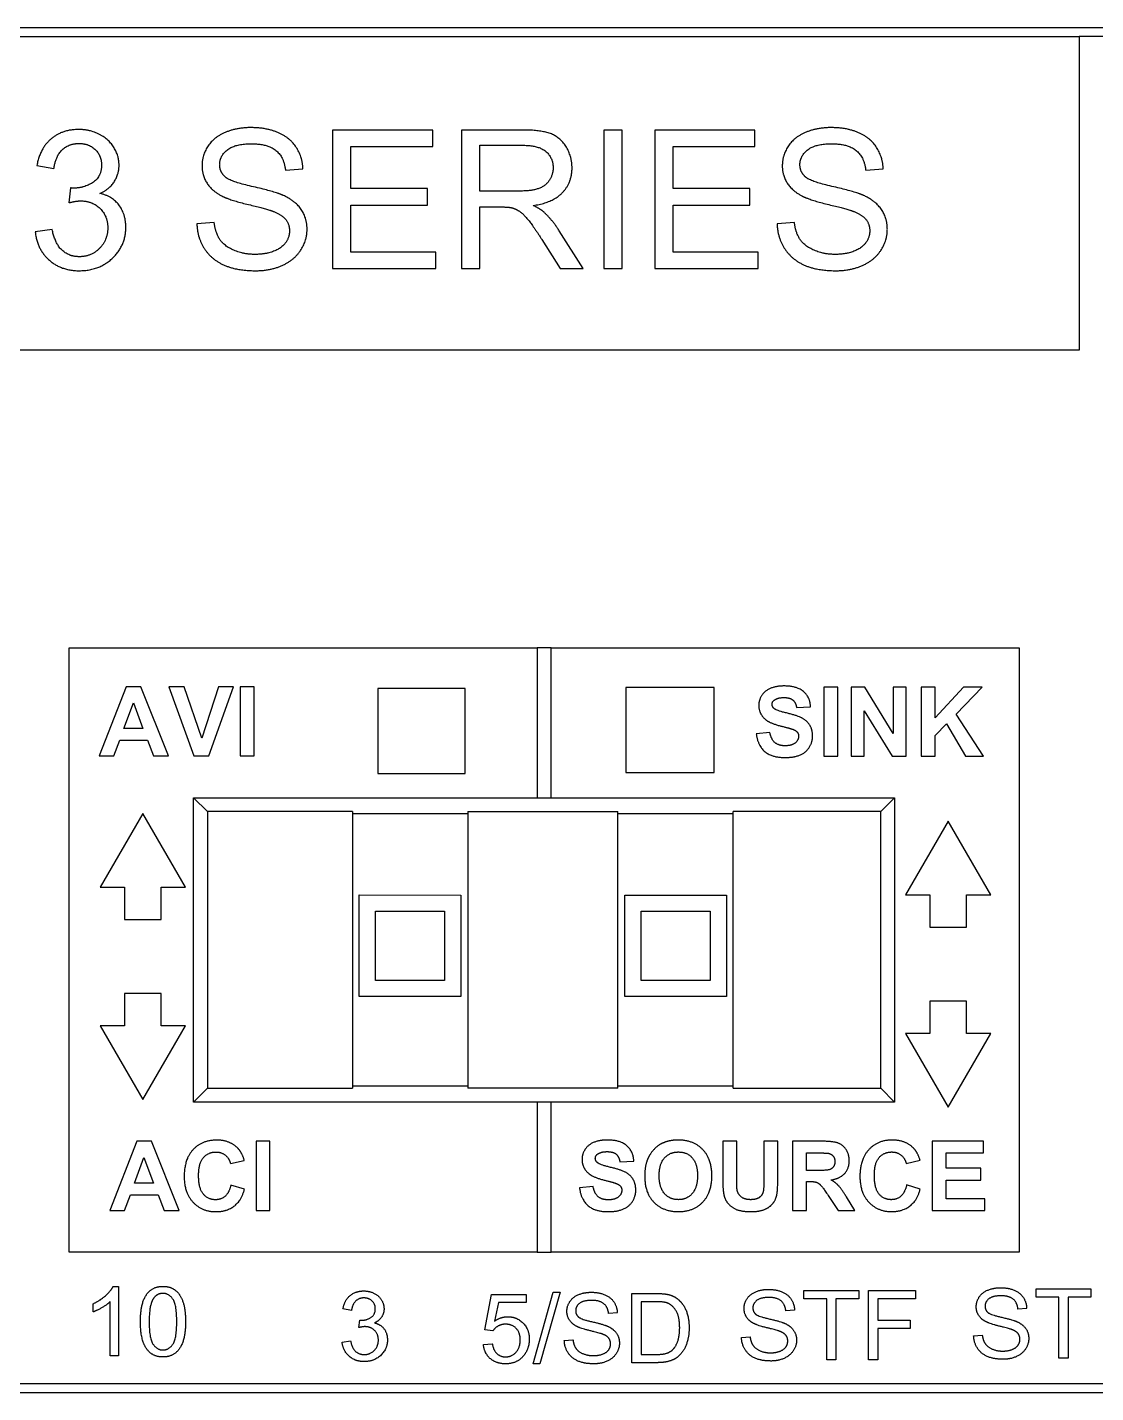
# Model space of a CAD drawing. Header units: millimetres. Extents: x -1721 to 4288, y -273 to 2028.
# Drawn here: x 125.51 to 144.04, y 1260.7 to 1284.38 of the extents above; entities that cross this region are included whole.
import ezdxf

# ---------------------------------------------------------------- set-up
doc = ezdxf.new("R2010")
doc.units = ezdxf.units.MM
doc.header["$LTSCALE"] = 5
doc.header["$MEASUREMENT"] = 0
doc.layers.add('圖框', color=7, linetype='CONTINUOUS')

msp = doc.modelspace()

# ---------------------------------------------------------------- linework, layer by layer
at = {"layer": '圖框'}
for p, q in [((115.193, 1284.377), (147.193, 1284.377)), ((118.153, 1284.217), (143.753, 1284.217)), ((147.033, 1284.217), (143.753, 1284.217)), ((143.753, 1284.217), (143.753, 1278.777)), ((132.54, 1282.596), (130.802, 1282.596)), ((130.802, 1282.596), (130.802, 1280.196)), ((132.54, 1282.312), (132.54, 1282.596)), ((134.102, 1282.596), (133.038, 1282.596)), ((133.038, 1282.596), (133.038, 1280.196)), ((135.827, 1282.596), (135.509, 1282.596)), ((135.509, 1282.596), (135.509, 1280.196)), ((135.827, 1280.196), (135.827, 1282.596)), ((138.13, 1282.596), (136.393, 1282.596)), ((136.393, 1282.596), (136.393, 1280.196)), ((138.13, 1282.312), (138.13, 1282.596)), ((131.121, 1282.312), (132.54, 1282.312)), ((131.121, 1281.579), (131.121, 1282.312)), ((133.356, 1281.537), (133.356, 1282.331)), ((133.356, 1282.331), (134.115, 1282.331)), ((136.711, 1282.312), (138.13, 1282.312)), ((136.711, 1281.579), (136.711, 1282.312)), ((125.675, 1281.983), (125.969, 1281.93)), ((129.986, 1281.897), (130.29, 1281.921)), ((140.051, 1281.897), (140.355, 1281.921)), ((126.258, 1281.592), (126.227, 1281.334)), ((132.45, 1281.579), (131.121, 1281.579)), ((132.45, 1281.295), (132.45, 1281.579)), ((138.041, 1281.579), (136.711, 1281.579)), ((138.041, 1281.295), (138.041, 1281.579)), ((134.038, 1281.537), (133.356, 1281.537)), ((131.121, 1281.295), (132.45, 1281.295)), ((131.121, 1280.479), (131.121, 1281.295)), ((133.356, 1281.262), (133.724, 1281.262)), ((133.356, 1280.196), (133.356, 1281.262)), ((136.711, 1281.295), (138.041, 1281.295)), ((136.711, 1280.479), (136.711, 1281.295)), ((125.94, 1280.871), (125.646, 1280.832)), ((128.75, 1280.993), (128.45, 1280.968)), ((138.814, 1280.993), (138.514, 1280.968)), ((134.435, 1280.695), (134.754, 1280.196)), ((135.15, 1280.196), (134.735, 1280.849)), ((132.595, 1280.479), (131.121, 1280.479)), ((132.595, 1280.196), (132.595, 1280.479)), ((138.185, 1280.479), (136.711, 1280.479)), ((138.185, 1280.196), (138.185, 1280.479)), ((130.802, 1280.196), (132.595, 1280.196)), ((133.038, 1280.196), (133.356, 1280.196)), ((134.754, 1280.196), (135.15, 1280.196)), ((135.509, 1280.196), (135.827, 1280.196)), ((136.393, 1280.196), (138.185, 1280.196)), ((143.753, 1278.777), (118.153, 1278.777)), ((126.233, 1263.137), (126.233, 1273.617)), ((126.233, 1273.617), (134.353, 1273.617)), ((134.593, 1273.617), (134.353, 1273.617)), ((134.353, 1273.617), (134.353, 1271.017)), ((134.593, 1271.017), (134.593, 1273.617)), ((134.593, 1273.617), (142.713, 1273.617)), ((142.713, 1273.617), (142.713, 1263.137)), ((127.222, 1272.94), (126.755, 1271.74)), ((127.48, 1272.94), (127.222, 1272.94)), ((127.959, 1271.74), (127.48, 1272.94)), ((127.966, 1272.94), (128.395, 1271.74)), ((128.229, 1272.94), (127.966, 1272.94)), ((128.533, 1272.051), (128.229, 1272.94)), ((128.827, 1272.94), (128.533, 1272.051)), ((128.655, 1271.74), (129.084, 1272.94)), ((129.084, 1272.94), (128.827, 1272.94)), ((129.199, 1272.94), (129.199, 1271.74)), ((129.442, 1272.94), (129.199, 1272.94)), ((129.442, 1271.74), (129.442, 1272.94)), ((133.101, 1272.912), (131.588, 1272.912)), ((131.588, 1272.912), (131.588, 1271.439)), ((133.101, 1271.439), (133.101, 1272.912)), ((137.425, 1272.928), (135.889, 1272.928)), ((135.889, 1272.928), (135.889, 1271.455)), ((137.425, 1271.455), (137.425, 1272.928)), ((139.326, 1272.934), (139.326, 1271.734)), ((139.568, 1272.934), (139.326, 1272.934)), ((139.568, 1271.734), (139.568, 1272.934)), ((139.801, 1272.934), (139.801, 1271.734)), ((140.036, 1272.934), (139.801, 1272.934)), ((140.529, 1272.129), (140.036, 1272.934)), ((140.753, 1272.934), (140.529, 1272.934)), ((140.529, 1272.934), (140.529, 1272.129)), ((140.753, 1271.734), (140.753, 1272.934)), ((141.013, 1272.934), (141.013, 1271.734)), ((141.255, 1272.934), (141.013, 1272.934)), ((141.745, 1272.934), (141.255, 1272.4)), ((141.255, 1272.4), (141.255, 1272.934)), ((141.619, 1272.466), (142.071, 1272.934)), ((142.071, 1272.934), (141.745, 1272.934)), ((127.185, 1272.215), (127.348, 1272.66)), ((127.348, 1272.66), (127.514, 1272.215)), ((138.852, 1272.58), (139.094, 1272.591)), ((140.025, 1271.734), (140.025, 1272.521)), ((140.025, 1272.521), (140.511, 1271.734)), ((142.096, 1271.734), (141.619, 1272.466)), ((127.514, 1272.215), (127.185, 1272.215)), ((138.389, 1272.148), (138.153, 1272.125)), ((141.255, 1272.096), (141.451, 1272.297)), ((141.255, 1271.734), (141.255, 1272.096)), ((141.451, 1272.297), (141.782, 1271.734)), ((127.012, 1271.74), (127.112, 1272.012)), ((127.112, 1272.012), (127.591, 1272.012)), ((127.591, 1272.012), (127.696, 1271.74)), ((126.755, 1271.74), (127.012, 1271.74)), ((127.696, 1271.74), (127.959, 1271.74)), ((128.395, 1271.74), (128.655, 1271.74)), ((129.199, 1271.74), (129.442, 1271.74)), ((139.326, 1271.734), (139.568, 1271.734)), ((139.801, 1271.734), (140.025, 1271.734)), ((140.511, 1271.734), (140.753, 1271.734)), ((141.013, 1271.734), (141.255, 1271.734)), ((141.782, 1271.734), (142.096, 1271.734)), ((131.588, 1271.439), (133.101, 1271.439)), ((135.889, 1271.455), (137.425, 1271.455)), ((128.393, 1265.737), (128.393, 1271.017)), ((128.393, 1271.017), (134.353, 1271.017)), ((128.393, 1271.017), (128.633, 1270.778)), ((134.353, 1271.017), (134.593, 1271.017)), ((134.593, 1271.017), (140.553, 1271.017)), ((140.553, 1271.017), (140.313, 1270.778)), ((140.553, 1271.017), (140.553, 1265.737)), ((127.513, 1270.744), (126.774, 1269.464)), ((128.252, 1269.464), (127.513, 1270.744)), ((128.633, 1270.778), (128.633, 1265.978)), ((131.147, 1270.778), (128.633, 1270.778)), ((131.147, 1270.778), (131.147, 1265.978)), ((133.147, 1270.736), (131.147, 1270.736)), ((133.147, 1270.778), (133.147, 1265.978)), ((133.147, 1270.778), (135.754, 1270.778)), ((135.754, 1265.978), (135.754, 1270.778)), ((137.754, 1270.736), (135.754, 1270.736)), ((140.313, 1270.778), (137.754, 1270.778)), ((137.754, 1265.978), (137.754, 1270.778)), ((140.313, 1265.978), (140.313, 1270.778)), ((141.482, 1270.611), (140.743, 1269.331)), ((142.221, 1269.331), (141.482, 1270.611)), ((126.774, 1269.464), (127.193, 1269.464)), ((127.193, 1269.464), (127.193, 1268.904)), ((127.833, 1269.464), (128.252, 1269.464)), ((127.833, 1268.904), (127.833, 1269.464)), ((131.266, 1267.569), (131.267, 1269.329)), ((131.267, 1269.329), (133.027, 1269.328)), ((133.027, 1269.328), (133.026, 1267.568)), ((135.874, 1267.567), (135.875, 1269.327)), ((135.875, 1269.327), (137.635, 1269.326)), ((137.635, 1269.326), (137.634, 1267.566)), ((140.743, 1269.331), (141.162, 1269.331)), ((141.162, 1269.331), (141.162, 1268.771)), ((141.802, 1268.771), (141.802, 1269.331)), ((141.802, 1269.331), (142.221, 1269.331)), ((131.546, 1267.849), (131.547, 1269.049)), ((131.547, 1269.049), (132.747, 1269.048)), ((132.747, 1269.048), (132.746, 1267.848)), ((136.154, 1267.846), (136.155, 1269.046)), ((136.155, 1269.046), (137.355, 1269.046)), ((137.355, 1269.046), (137.354, 1267.846)), ((127.193, 1268.904), (127.833, 1268.904)), ((141.162, 1268.771), (141.802, 1268.771)), ((132.746, 1267.848), (131.546, 1267.849)), ((137.354, 1267.846), (136.154, 1267.846)), ((127.833, 1267.622), (127.193, 1267.622)), ((127.193, 1267.622), (127.193, 1267.062)), ((127.833, 1267.062), (127.833, 1267.622)), ((133.026, 1267.568), (131.266, 1267.569)), ((137.634, 1267.566), (135.874, 1267.567)), ((141.802, 1267.489), (141.162, 1267.489)), ((141.162, 1267.489), (141.162, 1266.929)), ((141.802, 1266.929), (141.802, 1267.489)), ((127.193, 1267.062), (126.774, 1267.062)), ((126.774, 1267.062), (127.513, 1265.782)), ((127.513, 1265.782), (128.252, 1267.062)), ((128.252, 1267.062), (127.833, 1267.062)), ((141.162, 1266.929), (140.743, 1266.929)), ((140.743, 1266.929), (141.482, 1265.649)), ((141.482, 1265.649), (142.221, 1266.929)), ((142.221, 1266.929), (141.802, 1266.929)), ((128.393, 1265.738), (128.633, 1265.978)), ((128.633, 1265.978), (131.147, 1265.978)), ((131.147, 1266.02), (133.147, 1266.02)), ((135.754, 1265.978), (133.147, 1265.978)), ((135.754, 1266.02), (137.754, 1266.02)), ((137.754, 1265.978), (140.313, 1265.978)), ((140.553, 1265.738), (140.313, 1265.978)), ((134.353, 1265.737), (128.393, 1265.737)), ((134.593, 1265.737), (134.353, 1265.737)), ((134.353, 1265.737), (134.353, 1263.137)), ((140.553, 1265.737), (134.593, 1265.737)), ((134.593, 1263.137), (134.593, 1265.737)), ((127.406, 1265.058), (126.94, 1263.858)), ((127.664, 1265.058), (127.406, 1265.058)), ((128.143, 1263.858), (127.664, 1265.058)), ((129.476, 1265.058), (129.476, 1263.858)), ((129.718, 1265.058), (129.476, 1265.058)), ((129.718, 1263.858), (129.718, 1265.058)), ((137.813, 1265.058), (137.57, 1265.058)), ((137.57, 1265.058), (137.57, 1264.418)), ((137.813, 1264.408), (137.813, 1265.058)), ((138.527, 1265.058), (138.285, 1265.058)), ((138.285, 1265.058), (138.285, 1264.394)), ((138.527, 1264.428), (138.527, 1265.058)), ((138.783, 1265.058), (138.783, 1263.858)), ((139.293, 1265.058), (138.783, 1265.058)), ((141.205, 1265.058), (141.205, 1263.858)), ((142.095, 1265.058), (141.205, 1265.058)), ((142.095, 1264.855), (142.095, 1265.058)), ((127.37, 1264.333), (127.532, 1264.778)), ((127.532, 1264.778), (127.698, 1264.333)), ((139.025, 1264.855), (139.215, 1264.855)), ((139.025, 1264.551), (139.025, 1264.855)), ((141.447, 1264.589), (141.447, 1264.855)), ((141.447, 1264.855), (142.095, 1264.855)), ((129.032, 1264.67), (129.272, 1264.727)), ((135.786, 1264.704), (136.028, 1264.715)), ((139.205, 1264.551), (139.025, 1264.551)), ((140.753, 1264.671), (140.993, 1264.728)), ((142.05, 1264.589), (141.447, 1264.589)), ((142.05, 1264.386), (142.05, 1264.589)), ((127.698, 1264.333), (127.37, 1264.333)), ((129.276, 1264.225), (129.041, 1264.299)), ((139.025, 1263.858), (139.025, 1264.36)), ((139.025, 1264.36), (139.075, 1264.36)), ((140.996, 1264.226), (140.761, 1264.3)), ((141.447, 1264.061), (141.447, 1264.386)), ((141.447, 1264.386), (142.05, 1264.386)), ((127.197, 1263.858), (127.296, 1264.13)), ((127.296, 1264.13), (127.776, 1264.13)), ((127.776, 1264.13), (127.88, 1263.858)), ((135.323, 1264.273), (135.087, 1264.25)), ((139.399, 1264.12), (139.573, 1263.858)), ((139.863, 1263.858), (139.717, 1264.093)), ((142.118, 1264.061), (141.447, 1264.061)), ((142.118, 1263.858), (142.118, 1264.061)), ((126.94, 1263.858), (127.197, 1263.858)), ((127.88, 1263.858), (128.143, 1263.858)), ((129.476, 1263.858), (129.718, 1263.858)), ((138.783, 1263.858), (139.025, 1263.858)), ((139.573, 1263.858), (139.863, 1263.858)), ((141.205, 1263.858), (142.118, 1263.858)), ((134.353, 1263.137), (126.233, 1263.137)), ((134.353, 1263.137), (134.593, 1263.137)), ((142.713, 1263.137), (134.593, 1263.137)), ((126.998, 1262.542), (127.093, 1262.542)), ((127.093, 1262.542), (127.093, 1261.337)), ((133.446, 1261.786), (133.562, 1262.403)), ((133.562, 1262.403), (134.159, 1262.403)), ((134.159, 1262.403), (134.159, 1262.262)), ((134.282, 1261.198), (134.63, 1262.438)), ((134.749, 1262.438), (134.401, 1261.198)), ((134.63, 1262.438), (134.749, 1262.438)), ((135.995, 1261.218), (135.995, 1262.418)), ((135.995, 1262.418), (136.409, 1262.418)), ((138.979, 1262.326), (138.979, 1262.468)), ((138.979, 1262.468), (139.93, 1262.468)), ((139.93, 1262.468), (139.93, 1262.326)), ((140.101, 1261.268), (140.101, 1262.468)), ((140.101, 1262.468), (140.912, 1262.468)), ((140.912, 1262.468), (140.912, 1262.326)), ((143.006, 1262.356), (143.006, 1262.497)), ((143.006, 1262.497), (143.957, 1262.497)), ((143.957, 1262.497), (143.957, 1262.356)), ((126.651, 1262.098), (126.651, 1262.241)), ((126.946, 1261.337), (126.946, 1262.276)), ((131.131, 1262.124), (130.984, 1262.151)), ((133.68, 1262.262), (133.615, 1261.94)), ((134.159, 1262.262), (133.68, 1262.262)), ((136.407, 1262.276), (136.154, 1262.276)), ((136.154, 1262.276), (136.154, 1261.36)), ((139.374, 1262.326), (138.979, 1262.326)), ((139.374, 1261.268), (139.374, 1262.326)), ((139.93, 1262.326), (139.533, 1262.326)), ((139.533, 1262.326), (139.533, 1261.268)), ((140.912, 1262.326), (140.261, 1262.326)), ((140.261, 1262.326), (140.261, 1261.954)), ((142.843, 1262.16), (142.691, 1262.148)), ((143.401, 1262.356), (143.006, 1262.356)), ((143.401, 1261.297), (143.401, 1262.356)), ((143.957, 1262.356), (143.56, 1262.356)), ((143.56, 1262.356), (143.56, 1261.297)), ((131.26, 1261.826), (131.276, 1261.955)), ((135.743, 1262.081), (135.591, 1262.069)), ((138.816, 1262.13), (138.665, 1262.118)), ((140.261, 1261.954), (140.824, 1261.954)), ((140.824, 1261.954), (140.824, 1261.813)), ((133.584, 1261.768), (133.446, 1261.786)), ((140.824, 1261.813), (140.261, 1261.813)), ((140.261, 1261.813), (140.261, 1261.268)), ((141.923, 1261.683), (142.073, 1261.696)), ((130.969, 1261.576), (131.116, 1261.595)), ((133.42, 1261.533), (133.574, 1261.546)), ((134.823, 1261.604), (134.973, 1261.617)), ((137.896, 1261.654), (138.046, 1261.666)), ((127.093, 1261.337), (126.946, 1261.337)), ((134.401, 1261.198), (134.282, 1261.198)), ((136.429, 1261.218), (135.995, 1261.218)), ((136.154, 1261.36), (136.411, 1261.36)), ((139.533, 1261.268), (139.374, 1261.268)), ((140.261, 1261.268), (140.101, 1261.268)), ((143.56, 1261.297), (143.401, 1261.297)), ((115.353, 1260.857), (167.033, 1260.857)), ((167.193, 1260.697), (115.193, 1260.697))]:
    msp.add_line(p, q, dxfattribs=at)
for points in [[(126.397, 1282.605), (126.112, 1282.605), (125.73, 1282.279), (125.675, 1281.983)], [(127.1, 1281.983), (127.1, 1282.146), (126.924, 1282.437), (126.593, 1282.605), (126.397, 1282.605)], [(129.386, 1282.638), (129.143, 1282.638), (128.746, 1282.473), (128.539, 1282.159), (128.539, 1281.976)], [(130.29, 1281.921), (130.283, 1282.131), (130.061, 1282.466), (129.654, 1282.638), (129.386, 1282.638)], [(134.957, 1281.941), (134.957, 1282.138), (134.757, 1282.466), (134.422, 1282.596), (134.102, 1282.596)], [(139.451, 1282.638), (139.208, 1282.638), (138.811, 1282.473), (138.604, 1282.159), (138.604, 1281.976)], [(140.355, 1281.921), (140.347, 1282.131), (140.126, 1282.466), (139.718, 1282.638), (139.451, 1282.638)], [(125.969, 1281.93), (126.002, 1282.148), (126.231, 1282.363), (126.403, 1282.363)], [(126.403, 1282.363), (126.577, 1282.363), (126.796, 1282.151), (126.796, 1281.988)], [(128.845, 1281.998), (128.845, 1282.146), (129.11, 1282.358), (129.399, 1282.358)], [(129.399, 1282.358), (129.677, 1282.358), (129.963, 1282.126), (129.986, 1281.897)], [(134.115, 1282.331), (134.382, 1282.331), (134.629, 1282.111), (134.629, 1281.941)], [(138.91, 1281.998), (138.91, 1282.146), (139.175, 1282.358), (139.464, 1282.358)], [(139.464, 1282.358), (139.742, 1282.358), (140.027, 1282.126), (140.051, 1281.897)], [(126.796, 1281.988), (126.796, 1281.785), (126.494, 1281.588), (126.306, 1281.588)], [(126.769, 1281.496), (126.933, 1281.571), (127.1, 1281.828), (127.1, 1281.983)], [(128.539, 1281.976), (128.539, 1281.811), (128.708, 1281.544), (128.88, 1281.454)], [(128.938, 1281.784), (128.845, 1281.868), (128.845, 1281.998)], [(134.629, 1281.941), (134.629, 1281.826), (134.501, 1281.626), (134.256, 1281.537), (134.038, 1281.537)], [(134.282, 1281.288), (134.625, 1281.335), (134.957, 1281.685), (134.957, 1281.941)], [(138.604, 1281.976), (138.604, 1281.811), (138.772, 1281.544), (138.944, 1281.454)], [(139.003, 1281.784), (138.91, 1281.868), (138.91, 1281.998)], [(126.306, 1281.588), (126.289, 1281.588), (126.258, 1281.592)], [(129.954, 1281.46), (129.809, 1281.526), (129.032, 1281.701), (128.938, 1281.784)], [(140.018, 1281.46), (139.874, 1281.526), (139.096, 1281.701), (139.003, 1281.784)], [(126.227, 1281.334), (126.352, 1281.367), (126.434, 1281.367)], [(126.434, 1281.367), (126.639, 1281.367), (126.904, 1281.103), (126.904, 1280.9)], [(127.217, 1280.906), (127.217, 1281.138), (126.983, 1281.447), (126.769, 1281.496)], [(128.88, 1281.454), (129.013, 1281.383), (129.677, 1281.224), (129.774, 1281.185)], [(130.361, 1280.874), (130.361, 1281.067), (130.162, 1281.363), (129.954, 1281.46)], [(138.944, 1281.454), (139.078, 1281.383), (139.742, 1281.224), (139.839, 1281.185)], [(140.426, 1280.874), (140.426, 1281.067), (140.227, 1281.363), (140.018, 1281.46)], [(129.774, 1281.185), (129.926, 1281.129), (130.056, 1280.96), (130.056, 1280.847)], [(133.724, 1281.262), (133.846, 1281.262), (133.901, 1281.251)], [(133.901, 1281.251), (133.974, 1281.233), (134.117, 1281.14), (134.296, 1280.911), (134.435, 1280.695)], [(134.472, 1281.169), (134.406, 1281.228), (134.282, 1281.288)], [(134.735, 1280.849), (134.611, 1281.041), (134.472, 1281.169)], [(139.839, 1281.185), (139.991, 1281.129), (140.121, 1280.96), (140.121, 1280.847)], [(126.41, 1280.399), (126.235, 1280.399), (125.991, 1280.62), (125.94, 1280.871)], [(126.408, 1280.156), (126.758, 1280.156), (127.217, 1280.593), (127.217, 1280.906)], [(126.904, 1280.9), (126.904, 1280.688), (126.619, 1280.399), (126.41, 1280.399)], [(128.45, 1280.968), (128.457, 1280.726), (128.708, 1280.346), (129.147, 1280.156), (129.474, 1280.156)], [(129.46, 1280.439), (129.255, 1280.439), (128.927, 1280.582), (128.772, 1280.812), (128.75, 1280.993)], [(129.474, 1280.156), (129.73, 1280.156), (130.142, 1280.344), (130.361, 1280.682), (130.361, 1280.874)], [(138.514, 1280.968), (138.522, 1280.726), (138.772, 1280.346), (139.211, 1280.156), (139.539, 1280.156)], [(139.524, 1280.439), (139.319, 1280.439), (138.992, 1280.582), (138.836, 1280.812), (138.814, 1280.993)], [(139.539, 1280.156), (139.795, 1280.156), (140.207, 1280.344), (140.426, 1280.682), (140.426, 1280.874)], [(125.646, 1280.832), (125.675, 1280.532), (126.092, 1280.156), (126.408, 1280.156)], [(130.056, 1280.847), (130.056, 1280.735), (129.921, 1280.547), (129.641, 1280.439), (129.46, 1280.439)], [(140.121, 1280.847), (140.121, 1280.735), (139.985, 1280.547), (139.705, 1280.439), (139.524, 1280.439)], [(138.634, 1272.954), (138.496, 1272.954), (138.3, 1272.87), (138.196, 1272.711), (138.196, 1272.619)], [(139.094, 1272.591), (139.089, 1272.756), (138.86, 1272.954), (138.634, 1272.954)], [(138.196, 1272.619), (138.196, 1272.477), (138.307, 1272.378)], [(138.427, 1272.635), (138.427, 1272.682), (138.466, 1272.71)], [(138.463, 1272.562), (138.427, 1272.593), (138.427, 1272.635)], [(138.466, 1272.71), (138.525, 1272.753), (138.631, 1272.753)], [(138.631, 1272.753), (138.734, 1272.753), (138.836, 1272.672), (138.852, 1272.58)], [(138.307, 1272.378), (138.385, 1272.308), (138.58, 1272.259)], [(139.129, 1272.083), (139.129, 1272.197), (139.033, 1272.352), (138.864, 1272.441), (138.51, 1272.524), (138.463, 1272.562)], [(138.153, 1272.125), (138.177, 1271.923), (138.421, 1271.713), (138.649, 1271.713)], [(138.651, 1271.917), (138.541, 1271.917), (138.41, 1272.029), (138.389, 1272.148)], [(138.58, 1272.259), (138.732, 1272.222), (138.774, 1272.207)], [(138.774, 1272.207), (138.836, 1272.185), (138.887, 1272.126), (138.887, 1272.083)], [(138.649, 1271.713), (138.805, 1271.713), (139.015, 1271.8), (139.129, 1271.981), (139.129, 1272.083)], [(138.887, 1272.083), (138.887, 1272.016), (138.768, 1271.917), (138.651, 1271.917)], [(128.792, 1265.078), (128.539, 1265.078), (128.23, 1264.747), (128.23, 1264.447)], [(129.149, 1264.948), (129.011, 1265.078), (128.792, 1265.078)], [(135.568, 1265.079), (135.43, 1265.079), (135.234, 1264.995), (135.13, 1264.836), (135.13, 1264.744)], [(136.028, 1264.715), (136.023, 1264.881), (135.794, 1265.079), (135.568, 1265.079)], [(136.54, 1265.031), (136.456, 1264.996), (136.314, 1264.85), (136.273, 1264.758)], [(136.799, 1265.079), (136.652, 1265.079), (136.54, 1265.031)], [(137.383, 1264.457), (137.383, 1264.749), (137.064, 1265.079), (136.799, 1265.079)], [(139.765, 1264.722), (139.765, 1264.829), (139.66, 1264.993), (139.486, 1265.058), (139.293, 1265.058)], [(140.513, 1265.079), (140.26, 1265.079), (139.951, 1264.747), (139.951, 1264.447)], [(140.87, 1264.949), (140.732, 1265.079), (140.513, 1265.079)], [(128.48, 1264.465), (128.48, 1264.68), (128.646, 1264.871), (128.78, 1264.871)], [(128.78, 1264.871), (128.876, 1264.871), (129.011, 1264.763), (129.032, 1264.67)], [(129.272, 1264.727), (129.231, 1264.871), (129.149, 1264.948)], [(135.361, 1264.76), (135.361, 1264.807), (135.4, 1264.835)], [(135.397, 1264.687), (135.361, 1264.718), (135.361, 1264.76)], [(135.4, 1264.835), (135.459, 1264.878), (135.565, 1264.878)], [(135.565, 1264.878), (135.668, 1264.878), (135.77, 1264.797), (135.786, 1264.704)], [(136.273, 1264.758), (136.218, 1264.634), (136.218, 1264.451)], [(136.468, 1264.459), (136.468, 1264.666), (136.652, 1264.872), (136.802, 1264.872)], [(136.802, 1264.872), (136.952, 1264.872), (137.133, 1264.669), (137.133, 1264.462)], [(139.215, 1264.855), (139.362, 1264.855), (139.392, 1264.852)], [(139.392, 1264.852), (139.451, 1264.842), (139.516, 1264.767), (139.516, 1264.706)], [(140.201, 1264.466), (140.201, 1264.681), (140.367, 1264.872), (140.501, 1264.872)], [(140.501, 1264.872), (140.597, 1264.872), (140.732, 1264.764), (140.753, 1264.671)], [(140.993, 1264.728), (140.952, 1264.872), (140.87, 1264.949)], [(135.13, 1264.744), (135.13, 1264.602), (135.241, 1264.503)], [(136.063, 1264.208), (136.063, 1264.322), (135.967, 1264.477), (135.798, 1264.565), (135.444, 1264.649), (135.397, 1264.687)], [(139.516, 1264.706), (139.516, 1264.652), (139.466, 1264.58), (139.379, 1264.551), (139.205, 1264.551)], [(139.449, 1264.388), (139.607, 1264.411), (139.765, 1264.587), (139.765, 1264.722)], [(128.23, 1264.447), (128.23, 1264.164), (128.538, 1263.837), (128.777, 1263.837)], [(128.774, 1264.044), (128.644, 1264.044), (128.48, 1264.237), (128.48, 1264.465)], [(129.041, 1264.299), (129.01, 1264.168), (128.871, 1264.044), (128.774, 1264.044)], [(135.241, 1264.503), (135.319, 1264.433), (135.514, 1264.384)], [(135.514, 1264.384), (135.666, 1264.347), (135.708, 1264.332)], [(135.708, 1264.332), (135.77, 1264.31), (135.82, 1264.251), (135.82, 1264.208)], [(136.218, 1264.451), (136.218, 1264.165), (136.535, 1263.838), (136.802, 1263.838)], [(136.802, 1264.045), (136.656, 1264.045), (136.468, 1264.255), (136.468, 1264.459)], [(137.133, 1264.462), (137.133, 1264.254), (136.947, 1264.045), (136.802, 1264.045)], [(136.802, 1263.838), (137.066, 1263.838), (137.383, 1264.167), (137.383, 1264.457)], [(137.57, 1264.418), (137.57, 1264.217), (137.594, 1264.115)], [(137.822, 1264.208), (137.813, 1264.254), (137.813, 1264.408)], [(138.285, 1264.394), (138.285, 1264.252), (138.263, 1264.129), (138.158, 1264.045), (138.056, 1264.045)], [(138.063, 1263.838), (138.205, 1263.838), (138.382, 1263.911), (138.488, 1264.034), (138.527, 1264.212), (138.527, 1264.428)], [(139.075, 1264.36), (139.159, 1264.36), (139.236, 1264.333), (139.304, 1264.26), (139.399, 1264.12)], [(139.717, 1264.093), (139.63, 1264.233), (139.528, 1264.342), (139.449, 1264.388)], [(139.951, 1264.447), (139.951, 1264.165), (140.259, 1263.838), (140.498, 1263.838)], [(140.495, 1264.045), (140.364, 1264.045), (140.201, 1264.238), (140.201, 1264.466)], [(140.761, 1264.3), (140.731, 1264.168), (140.592, 1264.045), (140.495, 1264.045)], [(128.777, 1263.837), (128.97, 1263.837), (129.222, 1264.029), (129.276, 1264.225)], [(135.087, 1264.25), (135.111, 1264.048), (135.355, 1263.837), (135.583, 1263.837)], [(135.585, 1264.042), (135.475, 1264.042), (135.344, 1264.154), (135.323, 1264.273)], [(135.583, 1263.837), (135.739, 1263.837), (135.949, 1263.925), (136.063, 1264.105), (136.063, 1264.208)], [(135.82, 1264.208), (135.82, 1264.141), (135.702, 1264.042), (135.585, 1264.042)], [(137.594, 1264.115), (137.61, 1264.044), (137.714, 1263.918), (137.891, 1263.838), (138.063, 1263.838)], [(138.056, 1264.045), (137.954, 1264.045), (137.837, 1264.135), (137.822, 1264.208)], [(140.498, 1263.838), (140.691, 1263.838), (140.942, 1264.029), (140.996, 1264.226)], [(126.651, 1262.241), (126.775, 1262.299), (126.959, 1262.464), (126.998, 1262.542)], [(127.471, 1261.929), (127.471, 1262.142), (127.558, 1262.402), (127.73, 1262.542), (127.862, 1262.542)], [(127.86, 1262.42), (127.759, 1262.42), (127.698, 1262.334)], [(128.101, 1261.929), (128.101, 1262.225), (127.963, 1262.42), (127.86, 1262.42)], [(127.862, 1262.542), (127.958, 1262.542), (128.104, 1262.464), (128.199, 1262.318), (128.253, 1262.107), (128.253, 1261.929)], [(130.984, 1262.151), (131.011, 1262.299), (131.202, 1262.462), (131.345, 1262.462)], [(131.345, 1262.462), (131.443, 1262.462), (131.609, 1262.378), (131.696, 1262.232), (131.696, 1262.151)], [(134.868, 1262.108), (134.868, 1262.2), (134.971, 1262.357), (135.169, 1262.439), (135.291, 1262.439)], [(135.291, 1262.439), (135.425, 1262.439), (135.629, 1262.353), (135.739, 1262.186), (135.743, 1262.081)], [(136.409, 1262.418), (136.549, 1262.418), (136.623, 1262.401)], [(136.623, 1262.401), (136.726, 1262.377), (136.798, 1262.315)], [(137.941, 1262.158), (137.941, 1262.249), (138.044, 1262.406), (138.243, 1262.489), (138.365, 1262.489)], [(138.365, 1262.489), (138.498, 1262.489), (138.702, 1262.403), (138.813, 1262.235), (138.816, 1262.13)], [(141.968, 1262.187), (141.968, 1262.279), (142.071, 1262.436), (142.27, 1262.518), (142.391, 1262.518)], [(142.391, 1262.518), (142.525, 1262.518), (142.729, 1262.432), (142.84, 1262.265), (142.843, 1262.16)], [(126.946, 1262.276), (126.893, 1262.225), (126.72, 1262.124), (126.651, 1262.098)], [(127.698, 1262.334), (127.622, 1262.225), (127.622, 1261.929)], [(131.348, 1262.341), (131.262, 1262.341), (131.148, 1262.233), (131.131, 1262.124)], [(131.299, 1261.953), (131.394, 1261.953), (131.545, 1262.052), (131.545, 1262.154)], [(131.545, 1262.154), (131.545, 1262.235), (131.435, 1262.341), (131.348, 1262.341)], [(131.696, 1262.151), (131.696, 1262.073), (131.613, 1261.945), (131.531, 1261.908)], [(135.297, 1262.299), (135.153, 1262.299), (135.02, 1262.193), (135.02, 1262.119)], [(135.591, 1262.069), (135.579, 1262.183), (135.436, 1262.299), (135.297, 1262.299)], [(136.612, 1262.252), (136.548, 1262.276), (136.407, 1262.276)], [(136.824, 1261.827), (136.824, 1262.016), (136.7, 1262.218), (136.612, 1262.252)], [(136.798, 1262.315), (136.893, 1262.235), (136.988, 1261.985), (136.988, 1261.825)], [(138.111, 1261.897), (138.025, 1261.942), (137.941, 1262.075), (137.941, 1262.158)], [(138.371, 1262.349), (138.226, 1262.349), (138.094, 1262.243), (138.094, 1262.169)], [(138.094, 1262.169), (138.094, 1262.104), (138.14, 1262.061)], [(138.665, 1262.118), (138.653, 1262.233), (138.51, 1262.349), (138.371, 1262.349)], [(142.138, 1261.927), (142.052, 1261.971), (141.968, 1262.105), (141.968, 1262.187)], [(142.398, 1262.378), (142.253, 1262.378), (142.121, 1262.272), (142.121, 1262.198)], [(142.121, 1262.198), (142.121, 1262.133), (142.167, 1262.091)], [(142.691, 1262.148), (142.68, 1262.262), (142.537, 1262.378), (142.398, 1262.378)], [(127.59, 1261.441), (127.471, 1261.592), (127.471, 1261.929)], [(127.622, 1261.929), (127.622, 1261.633), (127.761, 1261.438), (127.862, 1261.438)], [(128.253, 1261.929), (128.253, 1261.718), (128.166, 1261.458), (127.993, 1261.317), (127.862, 1261.317)], [(127.862, 1261.438), (127.963, 1261.438), (128.101, 1261.634), (128.101, 1261.929)], [(131.276, 1261.955), (131.291, 1261.953), (131.299, 1261.953)], [(131.531, 1261.908), (131.638, 1261.883), (131.755, 1261.728), (131.755, 1261.612)], [(133.615, 1261.94), (133.723, 1262.015), (133.842, 1262.015)], [(133.842, 1262.015), (134, 1262.015), (134.215, 1261.797), (134.215, 1261.626)], [(135.038, 1261.847), (134.952, 1261.892), (134.868, 1262.026), (134.868, 1262.108)], [(135.02, 1262.119), (135.02, 1262.054), (135.067, 1262.012)], [(135.067, 1262.012), (135.114, 1261.971), (135.502, 1261.883), (135.575, 1261.85)], [(138.14, 1262.061), (138.187, 1262.02), (138.576, 1261.933), (138.648, 1261.9)], [(142.585, 1261.792), (142.537, 1261.811), (142.205, 1261.891), (142.138, 1261.927)], [(142.167, 1262.091), (142.214, 1262.05), (142.603, 1261.962), (142.675, 1261.929)], [(142.675, 1261.929), (142.779, 1261.881), (142.879, 1261.733), (142.879, 1261.637)], [(131.363, 1261.843), (131.322, 1261.843), (131.26, 1261.826)], [(131.598, 1261.609), (131.598, 1261.711), (131.466, 1261.843), (131.363, 1261.843)], [(133.803, 1261.885), (133.732, 1261.885), (133.617, 1261.82), (133.584, 1261.768)], [(134.059, 1261.612), (134.059, 1261.739), (133.918, 1261.885), (133.803, 1261.885)], [(135.485, 1261.713), (135.436, 1261.732), (135.104, 1261.812), (135.038, 1261.847)], [(135.626, 1261.544), (135.626, 1261.6), (135.561, 1261.685), (135.485, 1261.713)], [(135.575, 1261.85), (135.679, 1261.802), (135.779, 1261.653), (135.779, 1261.557)], [(136.988, 1261.825), (136.988, 1261.688), (136.924, 1261.477), (136.824, 1261.339), (136.705, 1261.259), (136.538, 1261.218), (136.429, 1261.218)], [(136.704, 1261.444), (136.761, 1261.501), (136.824, 1261.691), (136.824, 1261.827)], [(138.558, 1261.762), (138.51, 1261.782), (138.178, 1261.861), (138.111, 1261.897)], [(138.699, 1261.593), (138.699, 1261.65), (138.634, 1261.734), (138.558, 1261.762)], [(138.648, 1261.9), (138.752, 1261.851), (138.852, 1261.703), (138.852, 1261.607)], [(142.435, 1261.277), (142.272, 1261.277), (142.052, 1261.372), (141.927, 1261.563), (141.923, 1261.683)], [(142.073, 1261.696), (142.084, 1261.606), (142.162, 1261.49), (142.326, 1261.419), (142.428, 1261.419)], [(142.726, 1261.623), (142.726, 1261.68), (142.661, 1261.764), (142.585, 1261.792)], [(127.862, 1261.317), (127.688, 1261.317), (127.59, 1261.441)], [(131.351, 1261.237), (131.192, 1261.237), (130.984, 1261.426), (130.969, 1261.576)], [(131.116, 1261.595), (131.142, 1261.469), (131.264, 1261.359), (131.352, 1261.359)], [(131.755, 1261.612), (131.755, 1261.456), (131.525, 1261.237), (131.351, 1261.237)], [(131.352, 1261.359), (131.456, 1261.359), (131.598, 1261.503), (131.598, 1261.609)], [(133.806, 1261.198), (133.642, 1261.198), (133.434, 1261.381), (133.42, 1261.533)], [(133.574, 1261.546), (133.592, 1261.432), (133.716, 1261.319), (133.805, 1261.319)], [(133.805, 1261.319), (133.913, 1261.319), (134.059, 1261.48), (134.059, 1261.612)], [(134.215, 1261.626), (134.215, 1261.462), (134.12, 1261.343)], [(135.335, 1261.198), (135.171, 1261.198), (134.952, 1261.293), (134.826, 1261.483), (134.823, 1261.604)], [(134.973, 1261.617), (134.984, 1261.526), (135.061, 1261.411), (135.225, 1261.34), (135.328, 1261.34)], [(135.328, 1261.34), (135.418, 1261.34), (135.558, 1261.394), (135.626, 1261.488), (135.626, 1261.544)], [(135.779, 1261.557), (135.779, 1261.461), (135.669, 1261.292), (135.463, 1261.198), (135.335, 1261.198)], [(136.411, 1261.36), (136.529, 1261.36), (136.665, 1261.404), (136.704, 1261.444)], [(138.408, 1261.247), (138.245, 1261.247), (138.025, 1261.343), (137.9, 1261.533), (137.896, 1261.654)], [(138.046, 1261.666), (138.057, 1261.576), (138.135, 1261.461), (138.299, 1261.389), (138.401, 1261.389)], [(138.401, 1261.389), (138.492, 1261.389), (138.632, 1261.443), (138.699, 1261.537), (138.699, 1261.593)], [(138.852, 1261.607), (138.852, 1261.511), (138.742, 1261.342), (138.536, 1261.247), (138.408, 1261.247)], [(142.428, 1261.419), (142.519, 1261.419), (142.659, 1261.473), (142.726, 1261.567), (142.726, 1261.623)], [(142.879, 1261.637), (142.879, 1261.541), (142.769, 1261.371), (142.563, 1261.277), (142.435, 1261.277)], [(134.12, 1261.343), (134.005, 1261.198), (133.806, 1261.198)]]:
    msp.add_open_spline(points, degree=2, dxfattribs=at)

doc.saveas('drawing.dxf')
